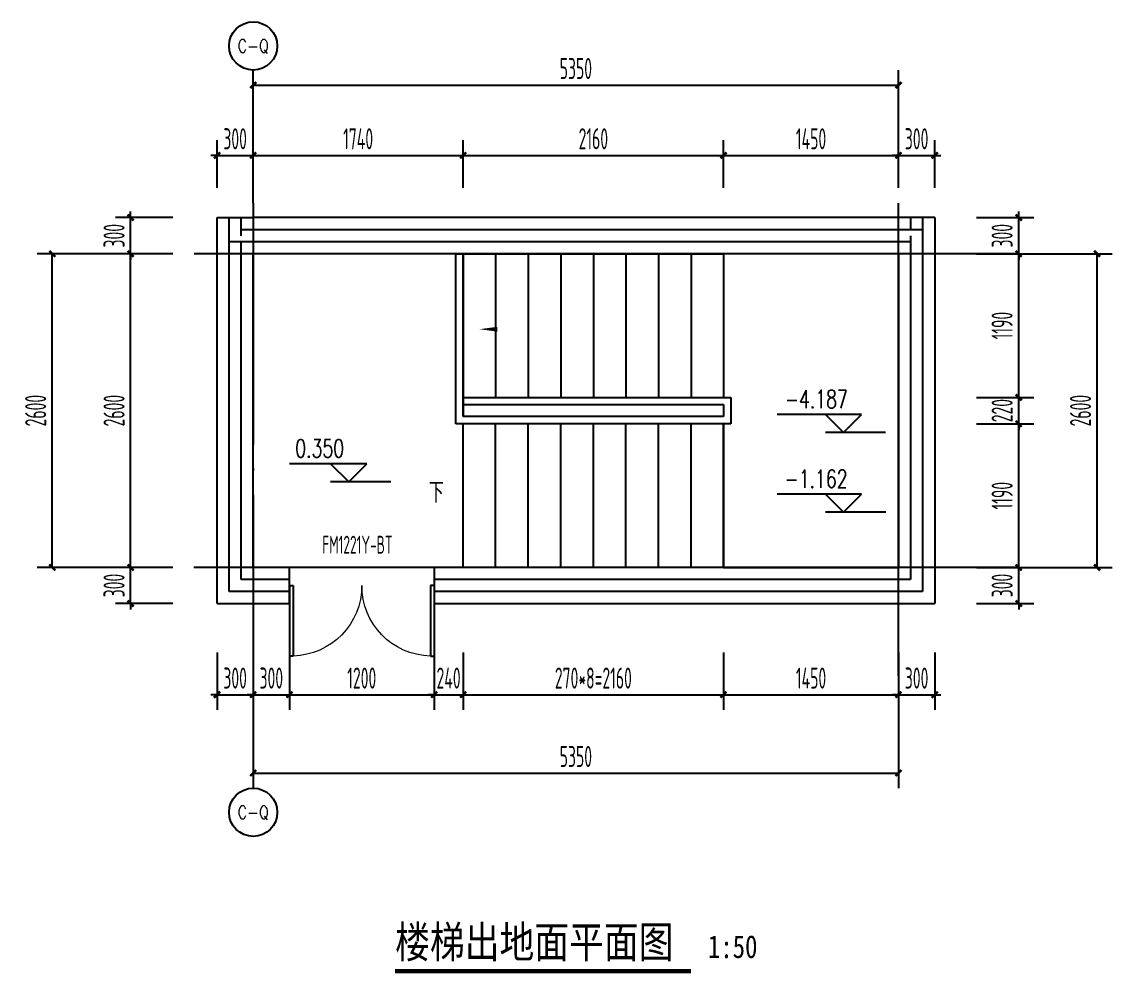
# Model space of a CAD drawing. Extents: x -473190 to 2138458, y -81875 to 2633646.
# Drawn here: x 1319040 to 1328080, y -34173 to -26286 of the extents above; entities that cross this region are included whole.
import ezdxf
from ezdxf.enums import TextEntityAlignment as Align

# ---------------------------------------------------------------- set-up
doc = ezdxf.new("R2010")
doc.units = 0
doc.header["$LTSCALE"] = 1000
doc.linetypes.add('DOTE', pattern=[2.4200000000000004, 2, -0.2, 0.02, -0.2])
for name, color, linetype in [('A-DIM_SYMB', 3, 'Continuous'), ('A-PUB_TEXT', 7, 'Continuous'), ('A-STAIR', 3, 'Continuous'), ('AXIS', 3, 'Continuous'), ('AXIS_TEXT', 7, 'Continuous'), ('CURTWALL', 4, 'Continuous'), ('DIM_ELEV', 3, 'Continuous'), ('DIM_SYMB', 3, 'Continuous'), ('DOOR_FIRE', 4, 'Continuous'), ('DOOR_FIRE_TEXT', 7, 'Continuous'), ('DOTE', 1, 'DOTE'), ('PUB_DIM', 3, 'Continuous'), ('PUB_TEXT', 7, 'Continuous')]:
    doc.layers.add(name, color=color, linetype=linetype)
doc.styles.add('_TCH_AXIS', font='COMPLEX', dxfattribs={"bigfont": 'GBCBIG'})
doc.styles.add('_TCH_DIM', font='SIMPLEX', dxfattribs={"bigfont": 'GBCBIG'})
doc.styles.add('_TCH_DIM_T3', font='tssdeng.shx', dxfattribs={"width": 0.5647058823529413, "bigfont": '@@@tssdchn.shx'})
doc.styles.add('_TCH_WINDOW', font='tssdeng.shx', dxfattribs={"width": 0.8, "height": 3.5, "bigfont": 'tssdchn.shx'})
doc.styles.add('COMPLEX', font='COMPLEX.shx', dxfattribs={"width": 0.65})
doc.styles.add('TYDG_01', font='', dxfattribs={"width": 0.8})
doc.styles.get('TYDG_01').set_extended_font_data('SimSun')
doc.dimstyles.new('_TCH_ARCH&&50', dxfattribs={"dimtxt": 175, "dimasz": 50, "dimexe": 125, "dimexo": 150, "dimgap": 50, "dimtad": 1, "dimdec": 0, "dimzin": 0, "dimdsep": 46, "dimtxsty": '_TCH_DIM_T3', "dimblk": 'ARCHTICK', "dimcen": 0.09, "dimclrt": 7, "dimazin": 2, "dimtfac": 1, "dimtdec": 0, "dimtix": 1, "dimtmove": 2, "dimatfit": 3, "dimfxl": 0, "dimtolj": 1, "dimtzin": 0, "dimarcsym": 0})

# ---------------------------------------------------------------- blocks, each defined once
blk = doc.blocks.new('_ArchTick')
at = {"color": 0, "linetype": 'ByBlock', "const_width": 0.4}
blk.add_lwpolyline([(-0.5, -0.5), (0.5, 0.5)], dxfattribs=at)
blk = doc.blocks.new('*D2636')
at = {"layer": 'Defpoints', "color": 0, "transparency": 16777216}
for p in [(1326308.472783668, -26810.9939316638), (1320958.472783618, -27810.99393166328), (1326308.472783668, -27810.99393166328)]:
    blk.add_point(p, dxfattribs=at)
at = {"layer": 'PUB_DIM', "color": 0, "lineweight": -2, "transparency": 16777216}
for p, q in [((1320958.472783618, -27660.99393166328), (1320958.472783618, -26685.9939316638)), ((1326308.472783668, -27660.99393166328), (1326308.472783668, -26685.9939316638)), ((1320958.472783618, -26810.9939316638), (1326308.472783668, -26810.9939316638))]:
    blk.add_line(p, q, dxfattribs=at)
at = {"layer": 'PUB_DIM', "color": 0, "lineweight": -2, "transparency": 16777216, "xscale": 50, "yscale": 50, "zscale": 50, "rotation": 180}
blk.add_blockref('_ArchTick', (1320958.472783618, -26810.9939316638), dxfattribs=at)
at = {"layer": 'PUB_DIM', "color": 0, "lineweight": -2, "transparency": 16777216, "xscale": 50, "yscale": 50, "zscale": 50}
blk.add_blockref('_ArchTick', (1326308.472783668, -26810.9939316638), dxfattribs=at)
at = {"layer": 'PUB_DIM', "color": 7, "transparency": 16777216, "insert": (1323633.472783643, -26673.4939316638), "char_height": 175, "attachment_point": 5, "style": '_TCH_DIM_T3'}
blk.add_mtext('\\A1;5350', dxfattribs=at)
blk = doc.blocks.new('*D2637')
at = {"layer": 'Defpoints', "color": 0, "transparency": 16777216}
for p in [(1320958.47278362, -31514.18666538177), (1326308.472783669, -31514.18666538046), (1326308.472783669, -32514.18666538282)]:
    blk.add_point(p, dxfattribs=at)
at = {"layer": 'PUB_DIM', "color": 0, "lineweight": -2, "transparency": 16777216}
for p, q in [((1320958.47278362, -31664.18666538177), (1320958.47278362, -32639.18666538282)), ((1326308.472783669, -31664.18666538046), (1326308.472783669, -32639.18666538282)), ((1320958.47278362, -32514.18666538282), (1326308.472783669, -32514.18666538282))]:
    blk.add_line(p, q, dxfattribs=at)
at = {"layer": 'PUB_DIM', "color": 0, "lineweight": -2, "transparency": 16777216, "xscale": 50, "yscale": 50, "zscale": 50, "rotation": 180}
blk.add_blockref('_ArchTick', (1320958.47278362, -32514.18666538282), dxfattribs=at)
at = {"layer": 'PUB_DIM', "color": 0, "lineweight": -2, "transparency": 16777216, "xscale": 50, "yscale": 50, "zscale": 50}
blk.add_blockref('_ArchTick', (1326308.472783669, -32514.18666538282), dxfattribs=at)
at = {"layer": 'PUB_DIM', "color": 7, "transparency": 16777216, "insert": (1323633.472783644, -32376.68666538282), "char_height": 175, "attachment_point": 5, "style": '_TCH_DIM_T3'}
blk.add_mtext('\\A1;5350', dxfattribs=at)
blk = doc.blocks.new('*D2638')
at = {"layer": 'Defpoints', "color": 0, "transparency": 16777216}
for p in [(1326954.975936071, -28209.39284311407), (1327954.975936066, -28209.39284311407), (1326954.975936064, -30809.39284310804)]:
    blk.add_point(p, dxfattribs=at)
at = {"layer": 'PUB_DIM', "color": 0, "lineweight": -2, "transparency": 16777216}
for p, q in [((1327104.975936071, -28209.39284311407), (1328079.975936066, -28209.39284311407)), ((1327954.975936066, -30809.39284310804), (1327954.975936066, -28209.39284311407)), ((1327104.975936064, -30809.39284310804), (1328079.975936066, -30809.39284310804))]:
    blk.add_line(p, q, dxfattribs=at)
at = {"layer": 'PUB_DIM', "color": 0, "lineweight": -2, "transparency": 16777216, "xscale": 50, "yscale": 50, "zscale": 50}
for p, rotation in [((1327954.975936066, -28209.39284311407), 90), ((1327954.975936066, -30809.39284310804), 270)]:
    blk.add_blockref('_ArchTick', p, dxfattribs=dict(at, rotation=rotation))
at = {"layer": 'PUB_DIM', "color": 7, "transparency": 16777216, "insert": (1327817.475936066, -29509.39284311084), "char_height": 175, "attachment_point": 5, "rotation": 90, "style": '_TCH_DIM_T3'}
blk.add_mtext('\\A1;2600', dxfattribs=at)
blk = doc.blocks.new('*D2639')
at = {"layer": 'Defpoints', "color": 0, "transparency": 16777216}
for p in [(1319292.357514185, -28209.39284309544), (1320292.357514189, -28209.39284309544), (1320292.357514181, -30809.39284311043)]:
    blk.add_point(p, dxfattribs=at)
at = {"layer": 'PUB_DIM', "color": 0, "lineweight": -2, "transparency": 16777216}
for p, q in [((1320142.357514189, -28209.39284309544), (1319167.357514185, -28209.39284309544)), ((1319292.357514185, -30809.39284311043), (1319292.357514185, -28209.39284309544)), ((1320142.357514181, -30809.39284311043), (1319167.357514185, -30809.39284311043))]:
    blk.add_line(p, q, dxfattribs=at)
at = {"layer": 'PUB_DIM', "color": 0, "lineweight": -2, "transparency": 16777216, "xscale": 50, "yscale": 50, "zscale": 50}
for p, rotation in [((1319292.357514185, -28209.39284309544), 90), ((1319292.357514185, -30809.39284311043), 270)]:
    blk.add_blockref('_ArchTick', p, dxfattribs=dict(at, rotation=rotation))
at = {"layer": 'PUB_DIM', "color": 7, "transparency": 16777216, "insert": (1319154.857514185, -29509.39284310272), "char_height": 175, "attachment_point": 5, "rotation": 90, "style": '_TCH_DIM_T3'}
blk.add_mtext('\\A1;2600', dxfattribs=at)
blk = doc.blocks.new('*D2701')
at = {"layer": 'Defpoints', "color": 0, "transparency": 16777216}
for p in [(1319942.357514183, -30809.39284311099), (1320442.357514182, -30809.39284311099), (1320442.357514181, -31109.39284310804)]:
    blk.add_point(p, dxfattribs=at)
at = {"layer": 'PUB_DIM', "color": 0, "lineweight": -2, "transparency": 16777216}
for p, q in [((1320292.357514182, -30809.39284311099), (1319817.357514183, -30809.39284311099)), ((1319942.357514183, -30809.39284311099), (1319942.357514183, -30759.39284311099)), ((1319942.357514183, -31109.39284310804), (1319942.357514183, -30809.39284311099)), ((1320292.357514181, -31109.39284310804), (1319817.357514183, -31109.39284310804)), ((1319942.357514183, -31109.39284310804), (1319942.357514183, -31159.39284310804))]:
    blk.add_line(p, q, dxfattribs=at)
at = {"layer": 'PUB_DIM', "color": 0, "lineweight": -2, "transparency": 16777216, "xscale": 50, "yscale": 50, "zscale": 50}
for p, rotation in [((1319942.357514183, -30809.39284311099), 270), ((1319942.357514183, -31109.39284310804), 90)]:
    blk.add_blockref('_ArchTick', p, dxfattribs=dict(at, rotation=rotation))
at = {"layer": 'PUB_DIM', "color": 7, "transparency": 16777216, "insert": (1319804.857514183, -30959.3928431093), "char_height": 175, "attachment_point": 5, "rotation": 90, "style": '_TCH_DIM_T3'}
blk.add_mtext('\\A1;300', dxfattribs=at)
blk = doc.blocks.new('*D2702')
at = {"layer": 'Defpoints', "color": 0, "transparency": 16777216}
for p in [(1319942.357514187, -28209.39284309579), (1320442.357514189, -28209.39284309579), (1320442.357514182, -30809.39284311078)]:
    blk.add_point(p, dxfattribs=at)
at = {"layer": 'PUB_DIM', "color": 0, "lineweight": -2, "transparency": 16777216}
for p, q in [((1320292.357514189, -28209.39284309579), (1319817.357514187, -28209.39284309579)), ((1319942.357514187, -30809.39284311078), (1319942.357514187, -28209.39284309579)), ((1320292.357514182, -30809.39284311078), (1319817.357514187, -30809.39284311078))]:
    blk.add_line(p, q, dxfattribs=at)
at = {"layer": 'PUB_DIM', "color": 0, "lineweight": -2, "transparency": 16777216, "xscale": 50, "yscale": 50, "zscale": 50}
for p, rotation in [((1319942.357514187, -28209.39284309579), 90), ((1319942.357514187, -30809.39284311078), 270)]:
    blk.add_blockref('_ArchTick', p, dxfattribs=dict(at, rotation=rotation))
at = {"layer": 'PUB_DIM', "color": 7, "transparency": 16777216, "insert": (1319804.857514187, -29509.39284310307), "char_height": 175, "attachment_point": 5, "rotation": 90, "style": '_TCH_DIM_T3'}
blk.add_mtext('\\A1;2600', dxfattribs=at)
blk = doc.blocks.new('*D2703')
at = {"layer": 'Defpoints', "color": 0, "transparency": 16777216}
for p in [(1319942.357514191, -27909.3928430982), (1320442.35751419, -27909.3928430982), (1320442.357514189, -28209.392843096)]:
    blk.add_point(p, dxfattribs=at)
at = {"layer": 'PUB_DIM', "color": 0, "lineweight": -2, "transparency": 16777216}
for p, q in [((1320292.35751419, -27909.3928430982), (1319817.357514191, -27909.3928430982)), ((1319942.357514191, -27909.3928430982), (1319942.357514191, -27859.3928430982)), ((1319942.357514191, -28209.392843096), (1319942.357514191, -27909.3928430982)), ((1320292.357514189, -28209.392843096), (1319817.357514191, -28209.392843096)), ((1319942.357514191, -28209.392843096), (1319942.357514191, -28259.392843096))]:
    blk.add_line(p, q, dxfattribs=at)
at = {"layer": 'PUB_DIM', "color": 0, "lineweight": -2, "transparency": 16777216, "xscale": 50, "yscale": 50, "zscale": 50}
for p, rotation in [((1319942.357514191, -27909.3928430982), 270), ((1319942.357514191, -28209.392843096), 90)]:
    blk.add_blockref('_ArchTick', p, dxfattribs=dict(at, rotation=rotation))
at = {"layer": 'PUB_DIM', "color": 7, "transparency": 16777216, "insert": (1319804.857514191, -28059.39284309689), "char_height": 175, "attachment_point": 5, "rotation": 90, "style": '_TCH_DIM_T3'}
blk.add_mtext('\\A1;300', dxfattribs=at)
blk = doc.blocks.new('*D2704')
at = {"layer": 'Defpoints', "color": 0, "transparency": 16777216}
for p in [(1326804.975936064, -30809.39284310746), (1327304.975936062, -30809.39284310746), (1326804.975936063, -31109.39284310593)]:
    blk.add_point(p, dxfattribs=at)
at = {"layer": 'PUB_DIM', "color": 0, "lineweight": -2, "transparency": 16777216}
for p, q in [((1326954.975936064, -30809.39284310746), (1327429.975936062, -30809.39284310746)), ((1327304.975936062, -30809.39284310746), (1327304.975936062, -30759.39284310746)), ((1327304.975936062, -31109.39284310593), (1327304.975936062, -30809.39284310746)), ((1326954.975936063, -31109.39284310593), (1327429.975936062, -31109.39284310593)), ((1327304.975936062, -31109.39284310593), (1327304.975936062, -31159.39284310593))]:
    blk.add_line(p, q, dxfattribs=at)
at = {"layer": 'PUB_DIM', "color": 0, "lineweight": -2, "transparency": 16777216, "xscale": 50, "yscale": 50, "zscale": 50}
for p, rotation in [((1327304.975936062, -30809.39284310746), 270), ((1327304.975936062, -31109.39284310593), 90)]:
    blk.add_blockref('_ArchTick', p, dxfattribs=dict(at, rotation=rotation))
at = {"layer": 'PUB_DIM', "color": 7, "transparency": 16777216, "insert": (1327167.475936062, -30959.39284310648), "char_height": 175, "attachment_point": 5, "rotation": 90, "style": '_TCH_DIM_T3'}
blk.add_mtext('\\A1;300', dxfattribs=at)
blk = doc.blocks.new('*D2705')
at = {"layer": 'Defpoints', "color": 0, "transparency": 16777216}
for p in [(1326804.975936067, -29619.3928430889), (1327304.975936064, -29619.3928430889), (1326804.975936064, -30809.39284310764)]:
    blk.add_point(p, dxfattribs=at)
at = {"layer": 'PUB_DIM', "color": 0, "lineweight": -2, "transparency": 16777216}
for p, q in [((1326954.975936067, -29619.3928430889), (1327429.975936064, -29619.3928430889)), ((1327304.975936064, -30809.39284310764), (1327304.975936064, -29619.3928430889)), ((1326954.975936064, -30809.39284310764), (1327429.975936064, -30809.39284310764))]:
    blk.add_line(p, q, dxfattribs=at)
at = {"layer": 'PUB_DIM', "color": 0, "lineweight": -2, "transparency": 16777216, "xscale": 50, "yscale": 50, "zscale": 50}
for p, rotation in [((1327304.975936064, -29619.3928430889), 90), ((1327304.975936064, -30809.39284310764), 270)]:
    blk.add_blockref('_ArchTick', p, dxfattribs=dict(at, rotation=rotation))
at = {"layer": 'PUB_DIM', "color": 7, "transparency": 16777216, "insert": (1327167.475936064, -30214.39284309806), "char_height": 175, "attachment_point": 5, "rotation": 90, "style": '_TCH_DIM_T3'}
blk.add_mtext('\\A1;1190', dxfattribs=at)
blk = doc.blocks.new('*D2706')
at = {"layer": 'Defpoints', "color": 0, "transparency": 16777216}
for p in [(1326804.975936068, -29399.39284308984), (1327304.975936066, -29399.39284308984), (1326804.975936067, -29619.39284308868)]:
    blk.add_point(p, dxfattribs=at)
at = {"layer": 'PUB_DIM', "color": 0, "lineweight": -2, "transparency": 16777216}
for p, q in [((1327304.975936066, -29399.39284308984), (1327304.975936066, -29349.39284308984)), ((1326954.975936068, -29399.39284308984), (1327429.975936066, -29399.39284308984)), ((1327304.975936066, -29619.39284308868), (1327304.975936066, -29399.39284308984)), ((1326954.975936067, -29619.39284308868), (1327429.975936066, -29619.39284308868)), ((1327304.975936066, -29619.39284308868), (1327304.975936066, -29669.39284308868))]:
    blk.add_line(p, q, dxfattribs=at)
at = {"layer": 'PUB_DIM', "color": 0, "lineweight": -2, "transparency": 16777216, "xscale": 50, "yscale": 50, "zscale": 50}
for p, rotation in [((1327304.975936066, -29399.39284308984), 270), ((1327304.975936066, -29619.39284308868), 90)]:
    blk.add_blockref('_ArchTick', p, dxfattribs=dict(at, rotation=rotation))
at = {"layer": 'PUB_DIM', "color": 7, "transparency": 16777216, "insert": (1327167.475936066, -29509.39284308905), "char_height": 175, "attachment_point": 5, "rotation": 90, "style": '_TCH_DIM_T3'}
blk.add_mtext('\\A1;220', dxfattribs=at)
blk = doc.blocks.new('*D2707')
at = {"layer": 'Defpoints', "color": 0, "transparency": 16777216}
for p in [(1326804.975936071, -28209.3928431137), (1327304.975936068, -28209.3928431137), (1326804.975936068, -29399.39284309006)]:
    blk.add_point(p, dxfattribs=at)
at = {"layer": 'PUB_DIM', "color": 0, "lineweight": -2, "transparency": 16777216}
for p, q in [((1326954.975936071, -28209.3928431137), (1327429.975936068, -28209.3928431137)), ((1327304.975936068, -29399.39284309006), (1327304.975936068, -28209.3928431137)), ((1326954.975936068, -29399.39284309006), (1327429.975936068, -29399.39284309006))]:
    blk.add_line(p, q, dxfattribs=at)
at = {"layer": 'PUB_DIM', "color": 0, "lineweight": -2, "transparency": 16777216, "xscale": 50, "yscale": 50, "zscale": 50}
for p, rotation in [((1327304.975936068, -28209.3928431137), 90), ((1327304.975936068, -29399.39284309006), 270)]:
    blk.add_blockref('_ArchTick', p, dxfattribs=dict(at, rotation=rotation))
at = {"layer": 'PUB_DIM', "color": 7, "transparency": 16777216, "insert": (1327167.475936068, -28804.39284310166), "char_height": 175, "attachment_point": 5, "rotation": 90, "style": '_TCH_DIM_T3'}
blk.add_mtext('\\A1;1190', dxfattribs=at)
blk = doc.blocks.new('*D2708')
at = {"layer": 'Defpoints', "color": 0, "transparency": 16777216}
for p in [(1326804.975936072, -27909.39284309506), (1327304.97593607, -27909.39284309506), (1326804.975936071, -28209.39284311351)]:
    blk.add_point(p, dxfattribs=at)
at = {"layer": 'PUB_DIM', "color": 0, "lineweight": -2, "transparency": 16777216}
for p, q in [((1326954.975936072, -27909.39284309506), (1327429.97593607, -27909.39284309506)), ((1327304.97593607, -27909.39284309506), (1327304.97593607, -27859.39284309506)), ((1327304.97593607, -28209.39284311351), (1327304.97593607, -27909.39284309506)), ((1326954.975936071, -28209.39284311351), (1327429.97593607, -28209.39284311351)), ((1327304.97593607, -28209.39284311351), (1327304.97593607, -28259.39284311351))]:
    blk.add_line(p, q, dxfattribs=at)
at = {"layer": 'PUB_DIM', "color": 0, "lineweight": -2, "transparency": 16777216, "xscale": 50, "yscale": 50, "zscale": 50}
for p, rotation in [((1327304.97593607, -27909.39284309506), 270), ((1327304.97593607, -28209.39284311351), 90)]:
    blk.add_blockref('_ArchTick', p, dxfattribs=dict(at, rotation=rotation))
at = {"layer": 'PUB_DIM', "color": 7, "transparency": 16777216, "insert": (1327167.47593607, -28059.39284310407), "char_height": 175, "attachment_point": 5, "rotation": 90, "style": '_TCH_DIM_T3'}
blk.add_mtext('\\A1;300', dxfattribs=at)
blk = doc.blocks.new('*D2709')
at = {"layer": 'Defpoints', "color": 0, "transparency": 16777216}
for p in [(1320658.472783671, -31364.18666538177), (1320958.47278362, -31364.18666538172), (1320958.47278362, -31864.18666538177)]:
    blk.add_point(p, dxfattribs=at)
at = {"layer": 'PUB_DIM', "color": 0, "lineweight": -2, "transparency": 16777216}
for p, q in [((1320658.472783671, -31514.18666538177), (1320658.472783671, -31989.18666538177)), ((1320958.47278362, -31514.18666538172), (1320958.47278362, -31989.18666538177)), ((1320658.472783671, -31864.18666538177), (1320608.472783671, -31864.18666538177)), ((1320658.472783671, -31864.18666538177), (1320958.47278362, -31864.18666538177)), ((1320958.47278362, -31864.18666538177), (1321008.47278362, -31864.18666538177))]:
    blk.add_line(p, q, dxfattribs=at)
at = {"layer": 'PUB_DIM', "color": 0, "lineweight": -2, "transparency": 16777216, "xscale": 50, "yscale": 50, "zscale": 50}
blk.add_blockref('_ArchTick', (1320658.472783671, -31864.18666538177), dxfattribs=at)
at = {"layer": 'PUB_DIM', "color": 0, "lineweight": -2, "transparency": 16777216, "xscale": 50, "yscale": 50, "zscale": 50, "rotation": 180}
blk.add_blockref('_ArchTick', (1320958.47278362, -31864.18666538177), dxfattribs=at)
at = {"layer": 'PUB_DIM', "color": 7, "transparency": 16777216, "insert": (1320808.472783646, -31726.68666538177), "char_height": 175, "attachment_point": 5, "style": '_TCH_DIM_T3'}
blk.add_mtext('\\A1;300', dxfattribs=at)
blk = doc.blocks.new('*D2710')
at = {"layer": 'Defpoints', "color": 0, "transparency": 16777216}
for p in [(1320958.47278362, -31364.18666538172), (1321258.412902101, -31364.18666538167), (1321258.412902101, -31864.18666538171)]:
    blk.add_point(p, dxfattribs=at)
at = {"layer": 'PUB_DIM', "color": 0, "lineweight": -2, "transparency": 16777216}
for p, q in [((1320958.47278362, -31514.18666538172), (1320958.47278362, -31989.18666538171)), ((1321258.412902101, -31514.18666538167), (1321258.412902101, -31989.18666538171)), ((1320958.47278362, -31864.18666538171), (1320908.47278362, -31864.18666538171)), ((1320958.47278362, -31864.18666538171), (1321258.412902101, -31864.18666538171)), ((1321258.412902101, -31864.18666538171), (1321308.412902101, -31864.18666538171))]:
    blk.add_line(p, q, dxfattribs=at)
at = {"layer": 'PUB_DIM', "color": 0, "lineweight": -2, "transparency": 16777216, "xscale": 50, "yscale": 50, "zscale": 50}
blk.add_blockref('_ArchTick', (1320958.47278362, -31864.18666538171), dxfattribs=at)
at = {"layer": 'PUB_DIM', "color": 0, "lineweight": -2, "transparency": 16777216, "xscale": 50, "yscale": 50, "zscale": 50, "rotation": 180}
blk.add_blockref('_ArchTick', (1321258.412902101, -31864.18666538171), dxfattribs=at)
at = {"layer": 'PUB_DIM', "color": 7, "transparency": 16777216, "insert": (1321108.442842861, -31726.68666538171), "char_height": 175, "attachment_point": 5, "style": '_TCH_DIM_T3'}
blk.add_mtext('\\A1;300', dxfattribs=at)
blk = doc.blocks.new('*D2711')
at = {"layer": 'Defpoints', "color": 0, "transparency": 16777216}
for p in [(1321258.412902101, -31364.18666538167), (1322458.412902102, -31364.18666538146), (1322458.412902102, -31864.18666538158)]:
    blk.add_point(p, dxfattribs=at)
at = {"layer": 'PUB_DIM', "color": 0, "lineweight": -2, "transparency": 16777216}
for p, q in [((1321258.412902101, -31514.18666538167), (1321258.412902101, -31989.18666538158)), ((1322458.412902102, -31514.18666538146), (1322458.412902102, -31989.18666538158)), ((1321258.412902101, -31864.18666538158), (1322458.412902102, -31864.18666538158))]:
    blk.add_line(p, q, dxfattribs=at)
at = {"layer": 'PUB_DIM', "color": 0, "lineweight": -2, "transparency": 16777216, "xscale": 50, "yscale": 50, "zscale": 50, "rotation": 180}
blk.add_blockref('_ArchTick', (1321258.412902101, -31864.18666538158), dxfattribs=at)
at = {"layer": 'PUB_DIM', "color": 0, "lineweight": -2, "transparency": 16777216, "xscale": 50, "yscale": 50, "zscale": 50}
blk.add_blockref('_ArchTick', (1322458.412902102, -31864.18666538158), dxfattribs=at)
at = {"layer": 'PUB_DIM', "color": 7, "transparency": 16777216, "insert": (1321858.412902102, -31726.68666538158), "char_height": 175, "attachment_point": 5, "style": '_TCH_DIM_T3'}
blk.add_mtext('\\A1;1200', dxfattribs=at)
blk = doc.blocks.new('*D2712')
at = {"layer": 'Defpoints', "color": 0, "transparency": 16777216}
for p in [(1322458.412902102, -31364.18666538146), (1322698.472783666, -31364.18666538142), (1322698.472783666, -31864.18666538146)]:
    blk.add_point(p, dxfattribs=at)
at = {"layer": 'PUB_DIM', "color": 0, "lineweight": -2, "transparency": 16777216}
for p, q in [((1322458.412902102, -31514.18666538146), (1322458.412902102, -31989.18666538146)), ((1322698.472783666, -31514.18666538142), (1322698.472783666, -31989.18666538146)), ((1322458.412902102, -31864.18666538146), (1322408.412902102, -31864.18666538146)), ((1322458.412902102, -31864.18666538146), (1322698.472783666, -31864.18666538146)), ((1322698.472783666, -31864.18666538146), (1322748.472783666, -31864.18666538146))]:
    blk.add_line(p, q, dxfattribs=at)
at = {"layer": 'PUB_DIM', "color": 0, "lineweight": -2, "transparency": 16777216, "xscale": 50, "yscale": 50, "zscale": 50}
blk.add_blockref('_ArchTick', (1322458.412902102, -31864.18666538146), dxfattribs=at)
at = {"layer": 'PUB_DIM', "color": 0, "lineweight": -2, "transparency": 16777216, "xscale": 50, "yscale": 50, "zscale": 50, "rotation": 180}
blk.add_blockref('_ArchTick', (1322698.472783666, -31864.18666538146), dxfattribs=at)
at = {"layer": 'PUB_DIM', "color": 7, "transparency": 16777216, "insert": (1322578.442842884, -31726.68666538146), "char_height": 175, "attachment_point": 5, "style": '_TCH_DIM_T3'}
blk.add_mtext('\\A1;240', dxfattribs=at)
blk = doc.blocks.new('*D2713')
at = {"layer": 'Defpoints', "color": 0, "transparency": 16777216}
for p in [(1322698.472783666, -31364.18666538142), (1324858.472783666, -31364.18666538104), (1324858.472783666, -31864.18666538125)]:
    blk.add_point(p, dxfattribs=at)
at = {"layer": 'PUB_DIM', "color": 0, "lineweight": -2, "transparency": 16777216}
for p, q in [((1322698.472783666, -31514.18666538142), (1322698.472783666, -31989.18666538125)), ((1324858.472783666, -31514.18666538104), (1324858.472783666, -31989.18666538125)), ((1322698.472783666, -31864.18666538125), (1324858.472783666, -31864.18666538125))]:
    blk.add_line(p, q, dxfattribs=at)
at = {"layer": 'PUB_DIM', "color": 0, "lineweight": -2, "transparency": 16777216, "xscale": 50, "yscale": 50, "zscale": 50, "rotation": 180}
blk.add_blockref('_ArchTick', (1322698.472783666, -31864.18666538125), dxfattribs=at)
at = {"layer": 'PUB_DIM', "color": 0, "lineweight": -2, "transparency": 16777216, "xscale": 50, "yscale": 50, "zscale": 50}
blk.add_blockref('_ArchTick', (1324858.472783666, -31864.18666538125), dxfattribs=at)
at = {"layer": 'PUB_DIM', "color": 7, "transparency": 16777216, "insert": (1323778.472783666, -31726.68666538125), "char_height": 175, "attachment_point": 5, "style": '_TCH_DIM_T3'}
blk.add_mtext('\\A1;270*8=2160', dxfattribs=at)
blk = doc.blocks.new('*D2714')
at = {"layer": 'Defpoints', "color": 0, "transparency": 16777216}
for p in [(1324858.472783666, -31364.18666538104), (1326308.472783668, -31364.18666538079), (1326308.472783668, -31864.18666538094)]:
    blk.add_point(p, dxfattribs=at)
at = {"layer": 'PUB_DIM', "color": 0, "lineweight": -2, "transparency": 16777216}
for p, q in [((1324858.472783666, -31514.18666538104), (1324858.472783666, -31989.18666538094)), ((1326308.472783668, -31514.18666538079), (1326308.472783668, -31989.18666538094)), ((1324858.472783666, -31864.18666538094), (1326308.472783668, -31864.18666538094))]:
    blk.add_line(p, q, dxfattribs=at)
at = {"layer": 'PUB_DIM', "color": 0, "lineweight": -2, "transparency": 16777216, "xscale": 50, "yscale": 50, "zscale": 50, "rotation": 180}
blk.add_blockref('_ArchTick', (1324858.472783666, -31864.18666538094), dxfattribs=at)
at = {"layer": 'PUB_DIM', "color": 0, "lineweight": -2, "transparency": 16777216, "xscale": 50, "yscale": 50, "zscale": 50}
blk.add_blockref('_ArchTick', (1326308.472783668, -31864.18666538094), dxfattribs=at)
at = {"layer": 'PUB_DIM', "color": 7, "transparency": 16777216, "insert": (1325583.472783667, -31726.68666538094), "char_height": 175, "attachment_point": 5, "style": '_TCH_DIM_T3'}
blk.add_mtext('\\A1;1450', dxfattribs=at)
blk = doc.blocks.new('*D2715')
at = {"layer": 'Defpoints', "color": 0, "transparency": 16777216}
for p in [(1326308.472783668, -31364.18666538079), (1326608.472783666, -31364.18666538074), (1326608.472783666, -31864.18666538078)]:
    blk.add_point(p, dxfattribs=at)
at = {"layer": 'PUB_DIM', "color": 0, "lineweight": -2, "transparency": 16777216}
for p, q in [((1326308.472783668, -31514.18666538079), (1326308.472783668, -31989.18666538078)), ((1326608.472783666, -31514.18666538074), (1326608.472783666, -31989.18666538078)), ((1326308.472783668, -31864.18666538078), (1326258.472783668, -31864.18666538078)), ((1326308.472783668, -31864.18666538078), (1326608.472783666, -31864.18666538078)), ((1326608.472783666, -31864.18666538078), (1326658.472783666, -31864.18666538078))]:
    blk.add_line(p, q, dxfattribs=at)
at = {"layer": 'PUB_DIM', "color": 0, "lineweight": -2, "transparency": 16777216, "xscale": 50, "yscale": 50, "zscale": 50}
blk.add_blockref('_ArchTick', (1326308.472783668, -31864.18666538078), dxfattribs=at)
at = {"layer": 'PUB_DIM', "color": 0, "lineweight": -2, "transparency": 16777216, "xscale": 50, "yscale": 50, "zscale": 50, "rotation": 180}
blk.add_blockref('_ArchTick', (1326608.472783666, -31864.18666538078), dxfattribs=at)
at = {"layer": 'PUB_DIM', "color": 7, "transparency": 16777216, "insert": (1326458.472783668, -31726.68666538078), "char_height": 175, "attachment_point": 5, "style": '_TCH_DIM_T3'}
blk.add_mtext('\\A1;300', dxfattribs=at)
blk = doc.blocks.new('*D2716')
at = {"layer": 'Defpoints', "color": 0, "transparency": 16777216}
for p in [(1320958.472783618, -27393.24571828674), (1320658.472783674, -27810.99393166334), (1320958.472783618, -27810.99393166328)]:
    blk.add_point(p, dxfattribs=at)
at = {"layer": 'PUB_DIM', "color": 0, "lineweight": -2, "transparency": 16777216}
for p, q in [((1320658.472783674, -27660.99393166334), (1320658.472783674, -27268.24571828674)), ((1320958.472783618, -27660.99393166328), (1320958.472783618, -27268.24571828674)), ((1320658.472783674, -27393.24571828674), (1320608.472783674, -27393.24571828674)), ((1320658.472783674, -27393.24571828674), (1320958.472783618, -27393.24571828674)), ((1320958.472783618, -27393.24571828674), (1321008.472783618, -27393.24571828674))]:
    blk.add_line(p, q, dxfattribs=at)
at = {"layer": 'PUB_DIM', "color": 0, "lineweight": -2, "transparency": 16777216, "xscale": 50, "yscale": 50, "zscale": 50}
blk.add_blockref('_ArchTick', (1320658.472783674, -27393.24571828674), dxfattribs=at)
at = {"layer": 'PUB_DIM', "color": 0, "lineweight": -2, "transparency": 16777216, "xscale": 50, "yscale": 50, "zscale": 50, "rotation": 180}
blk.add_blockref('_ArchTick', (1320958.472783618, -27393.24571828674), dxfattribs=at)
at = {"layer": 'PUB_DIM', "color": 7, "transparency": 16777216, "insert": (1320808.472783646, -27255.74571828674), "char_height": 175, "attachment_point": 5, "style": '_TCH_DIM_T3'}
blk.add_mtext('\\A1;300', dxfattribs=at)
blk = doc.blocks.new('*D2717')
at = {"layer": 'Defpoints', "color": 0, "transparency": 16777216}
for p in [(1322698.472783669, -27393.24571828655), (1320958.472783618, -27810.99393166328), (1322698.472783669, -27810.99393166297)]:
    blk.add_point(p, dxfattribs=at)
at = {"layer": 'PUB_DIM', "color": 0, "lineweight": -2, "transparency": 16777216}
for p, q in [((1320958.472783618, -27660.99393166328), (1320958.472783618, -27268.24571828655)), ((1322698.472783669, -27660.99393166297), (1322698.472783669, -27268.24571828655)), ((1320958.472783618, -27393.24571828655), (1322698.472783669, -27393.24571828655))]:
    blk.add_line(p, q, dxfattribs=at)
at = {"layer": 'PUB_DIM', "color": 0, "lineweight": -2, "transparency": 16777216, "xscale": 50, "yscale": 50, "zscale": 50, "rotation": 180}
blk.add_blockref('_ArchTick', (1320958.472783618, -27393.24571828655), dxfattribs=at)
at = {"layer": 'PUB_DIM', "color": 0, "lineweight": -2, "transparency": 16777216, "xscale": 50, "yscale": 50, "zscale": 50}
blk.add_blockref('_ArchTick', (1322698.472783669, -27393.24571828655), dxfattribs=at)
at = {"layer": 'PUB_DIM', "color": 7, "transparency": 16777216, "insert": (1321828.472783644, -27255.74571828655), "char_height": 175, "attachment_point": 5, "style": '_TCH_DIM_T3'}
blk.add_mtext('\\A1;1740', dxfattribs=at)
blk = doc.blocks.new('*D2718')
at = {"layer": 'Defpoints', "color": 0, "transparency": 16777216}
for p in [(1324858.472783669, -27393.2457182862), (1322698.472783669, -27810.99393166297), (1324858.472783669, -27810.99393166258)]:
    blk.add_point(p, dxfattribs=at)
at = {"layer": 'PUB_DIM', "color": 0, "lineweight": -2, "transparency": 16777216}
for p, q in [((1322698.472783669, -27660.99393166297), (1322698.472783669, -27268.2457182862)), ((1324858.472783669, -27660.99393166258), (1324858.472783669, -27268.2457182862)), ((1322698.472783669, -27393.2457182862), (1324858.472783669, -27393.2457182862))]:
    blk.add_line(p, q, dxfattribs=at)
at = {"layer": 'PUB_DIM', "color": 0, "lineweight": -2, "transparency": 16777216, "xscale": 50, "yscale": 50, "zscale": 50, "rotation": 180}
blk.add_blockref('_ArchTick', (1322698.472783669, -27393.2457182862), dxfattribs=at)
at = {"layer": 'PUB_DIM', "color": 0, "lineweight": -2, "transparency": 16777216, "xscale": 50, "yscale": 50, "zscale": 50}
blk.add_blockref('_ArchTick', (1324858.472783669, -27393.2457182862), dxfattribs=at)
at = {"layer": 'PUB_DIM', "color": 7, "transparency": 16777216, "insert": (1323778.472783669, -27255.7457182862), "char_height": 175, "attachment_point": 5, "style": '_TCH_DIM_T3'}
blk.add_mtext('\\A1;2160', dxfattribs=at)
blk = doc.blocks.new('*D2719')
at = {"layer": 'Defpoints', "color": 0, "transparency": 16777216}
for p in [(1326308.472783668, -27393.24571828587), (1324858.472783669, -27810.99393166258), (1326308.472783668, -27810.99393166232)]:
    blk.add_point(p, dxfattribs=at)
at = {"layer": 'PUB_DIM', "color": 0, "lineweight": -2, "transparency": 16777216}
for p, q in [((1324858.472783669, -27660.99393166258), (1324858.472783669, -27268.24571828587)), ((1326308.472783668, -27660.99393166232), (1326308.472783668, -27268.24571828587)), ((1324858.472783669, -27393.24571828587), (1326308.472783668, -27393.24571828587))]:
    blk.add_line(p, q, dxfattribs=at)
at = {"layer": 'PUB_DIM', "color": 0, "lineweight": -2, "transparency": 16777216, "xscale": 50, "yscale": 50, "zscale": 50, "rotation": 180}
blk.add_blockref('_ArchTick', (1324858.472783669, -27393.24571828587), dxfattribs=at)
at = {"layer": 'PUB_DIM', "color": 0, "lineweight": -2, "transparency": 16777216, "xscale": 50, "yscale": 50, "zscale": 50}
blk.add_blockref('_ArchTick', (1326308.472783668, -27393.24571828587), dxfattribs=at)
at = {"layer": 'PUB_DIM', "color": 7, "transparency": 16777216, "insert": (1325583.472783669, -27255.74571828587), "char_height": 175, "attachment_point": 5, "style": '_TCH_DIM_T3'}
blk.add_mtext('\\A1;1450', dxfattribs=at)
blk = doc.blocks.new('*D2720')
at = {"layer": 'Defpoints', "color": 0, "transparency": 16777216}
for p in [(1326608.472783666, -27393.24571828572), (1326308.472783668, -27810.99393166232), (1326608.472783666, -27810.99393166227)]:
    blk.add_point(p, dxfattribs=at)
at = {"layer": 'PUB_DIM', "color": 0, "lineweight": -2, "transparency": 16777216}
for p, q in [((1326308.472783668, -27660.99393166232), (1326308.472783668, -27268.24571828572)), ((1326608.472783666, -27660.99393166227), (1326608.472783666, -27268.24571828572)), ((1326308.472783668, -27393.24571828572), (1326258.472783668, -27393.24571828572)), ((1326308.472783668, -27393.24571828572), (1326608.472783666, -27393.24571828572)), ((1326608.472783666, -27393.24571828572), (1326658.472783666, -27393.24571828572))]:
    blk.add_line(p, q, dxfattribs=at)
at = {"layer": 'PUB_DIM', "color": 0, "lineweight": -2, "transparency": 16777216, "xscale": 50, "yscale": 50, "zscale": 50}
blk.add_blockref('_ArchTick', (1326308.472783668, -27393.24571828572), dxfattribs=at)
at = {"layer": 'PUB_DIM', "color": 0, "lineweight": -2, "transparency": 16777216, "xscale": 50, "yscale": 50, "zscale": 50, "rotation": 180}
blk.add_blockref('_ArchTick', (1326608.472783666, -27393.24571828572), dxfattribs=at)
at = {"layer": 'PUB_DIM', "color": 7, "transparency": 16777216, "insert": (1326458.472783667, -27255.74571828572), "char_height": 175, "attachment_point": 5, "style": '_TCH_DIM_T3'}
blk.add_mtext('\\A1;300', dxfattribs=at)
blk = doc.blocks.new('_AXISO')
blk.add_circle((0, 0), 0.5)
at = {"layer": 'AXIS_TEXT', "style": 'COMPLEX', "width": 1.041666666666667}
blk.add_attdef('A', text='', height=0.56, dxfattribs=at).set_placement((-0.25, -0.28), (0.25, -0.28), align=Align.FIT)
blk = doc.blocks.new('$DorLib2D$00000002')
for p, q in [((-0.5, -5.684341886080802e-17), (-0.5000000000000007, 0.4875)), ((-0.4750000000000007, 0.4875), (-0.5000000000000007, 0.4875)), ((-0.475, -2.842170943040401e-17), (-0.4750000000000007, 0.4875)), ((0.475, -2.842170943040401e-17), (0.4750000000000007, 0.4875)), ((0.4750000000000007, 0.4875), (0.5000000000000007, 0.4875)), ((0.5, -5.684341886080802e-17), (0.5000000000000007, 0.4875)), ((-0.5, -5.684341886080802e-17), (-0.475, -2.842170943040401e-17)), ((0.5, -5.684341886080802e-17), (0.475, -2.842170943040401e-17))]:
    blk.add_line(p, q)
at = {"lineweight": 13}
for centre, start, end in [((-0.4875, -4.263256414560601e-17), 0, 88.53071641864632), ((0.4875, -4.263256414560601e-17), 91.4692835813537, 180)]:
    blk.add_arc(centre, 0.4875, start, end, dxfattribs=at)

msp = doc.modelspace()

# ---------------------------------------------------------------- linework, layer by layer
at = {"layer": 'A-DIM_SYMB'}
msp.add_lwpolyline([(1322563.472783667, -30184.39284308038, 0, 0, 0), (1325583.472783667, -30184.39284308471, 0, 0, 0), (1325583.472783669, -28834.39284308471, 0, 0, 0), (1322833.472783669, -28834.39284308077, 0, 40.00000000000001, 0), (1322983.472783669, -28834.39284308077, 0, 0, 0)], format="xyseb", dxfattribs=at)
at = {"layer": 'A-STAIR'}
for p, q in [((1322638.472783671, -29619.39284307881), (1322638.47278367, -28209.3928430805)), ((1322638.47278367, -28209.3928430805), (1322698.47278367, -28209.39284308058)), ((1322698.47278367, -28209.39284308058), (1324858.47278367, -28209.39284308367)), ((1322698.47278367, -28209.39284308058), (1322698.472783666, -29399.39284308301)), ((1322698.472783665, -29559.39284307889), (1322698.47278367, -28209.39284308058)), ((1322968.47278367, -28209.39284308096), (1322968.472783672, -29399.39284308357)), ((1323238.47278367, -28209.39284308135), (1323238.472783666, -29399.39284308413)), ((1323508.47278367, -28209.39284308174), (1323508.472783666, -29399.3928430847)), ((1323778.47278367, -28209.39284308213), (1323778.472783672, -29399.39284308526)), ((1324048.47278367, -28209.39284308251), (1324048.472783666, -29399.39284308583)), ((1324318.47278367, -28209.3928430829), (1324318.472783666, -29399.39284308639)), ((1324588.47278367, -28209.39284308329), (1324588.472783666, -29399.39284308696)), ((1324858.47278367, -28209.39284308367), (1324858.472783666, -29399.39284308752)), ((1326308.47278367, -28209.39284308575), (1324858.47278367, -28209.39284308367)), ((1324858.47278367, -28209.39284308367), (1324858.472783666, -29399.39284308752)), ((1326308.472783666, -30809.39284308575), (1326308.47278367, -28209.39284308575)), ((1322698.472783666, -29399.39284308301), (1322698.472783668, -29459.39284308058)), ((1322698.472783668, -29399.39284308058), (1324918.472783661, -29399.39284308522)), ((1322698.472783668, -29399.39284308058), (1322698.472783668, -29459.39284308058)), ((1322698.472783668, -29459.39284308058), (1324858.472783668, -29459.39284308367)), ((1322698.472783668, -29459.39284308058), (1324858.472783661, -29459.39284308514)), ((1322698.472783668, -29459.39284308058), (1322698.472783668, -29559.39284308058)), ((1324858.472783661, -29459.39284308514), (1324858.472783661, -29559.39284308199)), ((1324858.472783666, -29459.39284308365), (1324858.472783665, -29559.39284314397)), ((1324918.472783661, -29399.39284308522), (1324918.472783661, -29619.39284308207)), ((1324858.472783668, -29559.39284308367), (1322698.472783668, -29559.39284308058)), ((1324858.472783661, -29559.39284308199), (1322698.472783665, -29559.39284307889)), ((1324918.472783661, -29619.39284308207), (1322638.472783671, -29619.39284307881)), ((1322698.472783666, -30809.39284308058), (1322698.472783666, -29619.39284307851)), ((1322968.472783666, -30809.39284308096), (1322968.472783672, -29619.39284307889)), ((1323238.472783666, -30809.39284308135), (1323238.472783666, -29619.39284307928)), ((1323508.472783666, -30809.39284308174), (1323508.472783665, -29619.39284307967)), ((1323778.472783666, -30809.39284308213), (1323778.472783672, -29619.39284308006)), ((1324048.472783666, -30809.39284308251), (1324048.472783666, -29619.39284308044)), ((1324318.472783666, -30809.3928430829), (1324318.472783665, -29619.39284308083)), ((1324588.472783666, -30809.39284308329), (1324588.472783666, -29619.39284308122)), ((1324858.472783666, -30809.39284308367), (1324858.472783665, -29619.3928430816)), ((1324858.472783666, -29619.3928430816), (1324858.472783666, -30809.39284308367)), ((1324858.472783666, -30809.39284308367), (1322698.472783666, -30809.39284308058)), ((1324858.472783666, -30809.39284308367), (1326308.472783666, -30809.39284308575))]:
    msp.add_line(p, q, dxfattribs=at)
at = {"layer": 'AXIS'}
for p, q in [((1320958.472783619, -27789.42613283108), (1320958.472783618, -26685.99393166379)), ((1320958.47278362, -31708.18983009574), (1320958.472783621, -32639.18666538346))]:
    msp.add_line(p, q, dxfattribs=at)
at = {"layer": 'CURTWALL'}
for p, q in [((1320658.472783671, -28059.39284308245), (1320658.472783671, -27909.39284309861)), ((1320658.472783671, -27909.39284309861), (1320958.472783671, -27909.39284309908)), ((1320758.472783671, -28059.3928430826), (1320758.472783671, -27909.39284309877)), ((1320858.472783671, -28059.39284308275), (1320858.472783671, -27909.39284309892)), ((1326308.472783669, -27909.39284308033), (1320958.472783679, -27909.39284308298)), ((1320958.472783679, -27909.39284308298), (1320958.472783671, -27909.39284309908)), ((1326308.472783667, -27909.39284309582), (1326308.472783669, -27909.39284308033)), ((1326608.472783667, -27909.39284309582), (1326308.472783667, -27909.39284309582)), ((1326408.472783667, -27909.39284309582), (1326408.47278368, -28009.39284308036)), ((1326508.472783667, -27909.39284309582), (1326508.472783691, -28109.39284308039)), ((1326608.472783667, -27909.39284309582), (1326608.472783667, -28059.39284307965)), ((1320758.472783669, -31009.39284308787), (1320758.472783672, -28009.39284308315)), ((1326508.472783668, -28009.39284308031), (1320858.472783668, -28009.39284308311)), ((1320658.472783669, -31109.39284308929), (1320658.472783671, -28059.39284308245)), ((1326408.472783666, -28109.39284308044), (1320758.472783708, -28109.39284308324)), ((1320858.472783669, -30909.3928430878), (1320858.472783671, -28109.39284308318)), ((1326408.472783667, -28059.39284307966), (1326408.472783667, -30909.39284308505)), ((1326508.472783667, -28059.39284307965), (1326508.472783669, -31009.39284308502)), ((1326608.472783667, -28059.39284307965), (1326608.472783669, -31109.39284308635)), ((1320958.472783669, -30809.39284308773), (1320958.472783671, -28209.39284308321)), ((1326308.472783666, -28209.39284308057), (1320958.472783671, -28209.39284308321)), ((1326308.472783666, -28209.39284308057), (1326308.472783667, -30809.39284308508)), ((1321258.4129021, -30809.39284308726), (1320958.472783669, -30809.39284308773)), ((1321258.4129021, -31109.3928430885), (1321258.4129021, -30809.39284308726)), ((1326308.472783667, -30809.39284308508), (1322458.412902107, -30809.39284308667)), ((1322458.412902107, -30809.39284308667), (1322458.412902107, -31109.39284308791)), ((1321258.412902115, -30909.39284308744), (1320858.472783669, -30909.3928430878)), ((1326408.472783667, -30909.39284308505), (1322458.41290211, -30909.39284308685)), ((1321258.412902115, -31009.39284308832), (1320758.472783669, -31009.39284308787)), ((1326508.472783669, -31009.39284308502), (1322458.41290211, -31009.39284308773)), ((1320658.472783669, -31109.39284308929), (1321258.4129021, -31109.3928430885)), ((1322458.412902107, -31109.39284308791), (1326608.472783669, -31109.39284308635))]:
    msp.add_line(p, q, dxfattribs=at)
at = {"layer": 'DIM_ELEV'}
for p, q in [((1321900.41095707, -29949.45898722624), (1321259.489734994, -29949.45898722624)), ((1321750.41095707, -30099.45898722624), (1321600.41095707, -29949.45898722624)), ((1321750.41095707, -30099.45898722624), (1321900.41095707, -29949.45898722624)), ((1322100.41095707, -30099.45898722624), (1321600.41095707, -30099.45898722624))]:
    msp.add_line(p, q, dxfattribs=at)
at = {"layer": 'DIM_SYMB', "lineweight": -3, "const_width": 35}
msp.add_lwpolyline([(1322135.099532174, -34155.65617419221), (1324588.053118672, -34155.65617419221)], dxfattribs=at)
at = {"layer": 'DOTE'}
for p, q in [((1320958.472783618, -27789.42613282934), (1320958.47278362, -31708.18983009574)), ((1326308.472783669, -31708.18983009574), (1326308.472783668, -27789.42613282934)), ((1327308.472783671, -28209.39284311503), (1320292.357514189, -28209.39284309547)), ((1327304.975936062, -30809.39284313051), (1320292.357514181, -30809.39284311043))]:
    msp.add_line(p, q, dxfattribs=at)
at = {"layer": 'PUB_DIM'}
for p, q in [((1326001.918417571, -29540.63593232818), (1325301.918417571, -29540.63593232818)), ((1325851.918417571, -29690.63593232818), (1325701.918417571, -29540.63593232818)), ((1325851.918417571, -29690.63593232818), (1326001.918417571, -29540.63593232818)), ((1326201.918417571, -29690.63593232818), (1325701.918417571, -29690.63593232818)), ((1326002.807771855, -30201.96920406818), (1325302.807771855, -30201.96920406818)), ((1325852.807771855, -30351.96920406818), (1325702.807771855, -30201.96920406818)), ((1325852.807771855, -30351.96920406818), (1326002.807771855, -30201.96920406818)), ((1326202.807771855, -30351.96920406818), (1325702.807771855, -30351.96920406818))]:
    msp.add_line(p, q, dxfattribs=at)

# ---------------------------------------------------------------- block references
at = {"layer": 'AXIS'}
ref = msp.add_blockref('_AXISO', (1320958.472783618, -26485.99393166379), dxfattribs=dict(at, xscale=400, yscale=400, zscale=400))
ref.add_attrib('A', 'C-Q', dxfattribs={"layer": 'AXIS_TEXT', "height": 106.8165434307083, "style": '_TCH_AXIS', "width": 0.8076923076922152}).set_placement((1320829.060432923, -26539.40220337914), (1321087.885134313, -26539.40220337914), align=Align.FIT)
ref = msp.add_blockref('_AXISO', (1320958.472783621, -32839.18666538346), dxfattribs=dict(at, xscale=400, yscale=400, zscale=400))
ref.add_attrib('A', 'C-Q', dxfattribs={"layer": 'AXIS_TEXT', "height": 106.8165434307083, "style": '_TCH_AXIS', "width": 0.8076923076922152}).set_placement((1320829.060432926, -32892.59493709881), (1321087.885134316, -32892.59493709881), align=Align.FIT)
at = {"layer": 'DOOR_FIRE'}
ref = msp.add_blockref('$DorLib2D$00000002', (1321858.412902102, -30959.39284308789), dxfattribs=dict(at, xscale=-1200, yscale=1200, zscale=300, rotation=180.0000000000283))
ref.add_attrib('A', 'FM1221Y-BT', (1321530.489825177, -30695.43140931031), dxfattribs={"layer": 'DOOR_FIRE_TEXT', "height": 148.75, "style": '_TCH_WINDOW', "width": 0.5647058823529412})

# ---------------------------------------------------------------- texts
at = {"layer": 'A-PUB_TEXT', "style": '_TCH_DIM'}
msp.add_text('下', height=168.7943262411347, dxfattribs=at).set_placement((1322416.025975156, -30271.89284308031))
at = {"layer": 'PUB_TEXT'}
for s, height, style, width, p in [('-4.187', 148.75, '_TCH_DIM', 0.7058823529411765, (1325366.418417571, -29488.13593232818)), ('0.350', 148.75, '_TCH_DIM', 0.7058823529411765, (1321307.489734994, -29896.95898722624)), ('-1.162', 148.75, '_TCH_DIM', 0.7058823529411765, (1325364.307771855, -30149.46920406818)), ('楼梯出地面平面图', 264.3459915611814, 'TYDG_01', 0.8, (1322135.099532174, -34047.25954971963)), ('1:50', 188.8185654008439, 'TYDG_01', 0.8, (1324728.053118672, -34047.25954971963))]:
    msp.add_text(s, height=height, dxfattribs=dict(at, style=style, width=width)).set_placement(p)

# ---------------------------------------------------------------- dimensions: what is measured, and where the dimension line sits
at = {"layer": 'PUB_DIM'}
for p1, p2, distance, picture, middle in [((1320958.472783618, -27810.99393166328), (1326308.472783668, -27810.99393166328), 999.9999999994799, '*D2636', (1323633.472783643, -26673.4939316638)), ((1320658.472783674, -27810.99393166334), (1320958.472783618, -27810.99393166328), 417.74821337654066, '*D2716', (1320808.472783646, -27255.74571828674)), ((1320958.472783618, -27810.99393166328), (1322698.472783669, -27810.99393166297), 417.74821337642055, '*D2717', (1321828.472783644, -27255.74571828655)), ((1322698.472783669, -27810.99393166297), (1324858.472783669, -27810.99393166258), 417.74821337637695, '*D2718', (1323778.472783669, -27255.7457182862)), ((1324858.472783669, -27810.99393166258), (1326308.472783668, -27810.99393166232), 417.74821337644977, '*D2719', (1325583.472783669, -27255.74571828587)), ((1326308.472783668, -27810.99393166232), (1326608.472783666, -27810.99393166227), 417.74821337654794, '*D2720', (1326458.472783667, -27255.74571828572)), ((1320442.357514189, -28209.392843096), (1320442.35751419, -27909.3928430982), 499.99999999906873, '*D2703', (1319804.857514191, -28059.39284309689)), ((1326804.975936071, -28209.39284311351), (1326804.975936072, -27909.39284309506), -499.99999999813735, '*D2708', (1327167.47593607, -28059.39284310407)), ((1320292.357514181, -30809.39284311043), (1320292.357514189, -28209.39284309544), 1000.0000000041908, '*D2639', (1319154.857514185, -29509.39284310272)), ((1320442.357514182, -30809.39284311078), (1320442.357514189, -28209.39284309579), 500.0000000020955, '*D2702', (1319804.857514187, -29509.39284310307)), ((1326804.975936068, -29399.39284309006), (1326804.975936071, -28209.3928431137), -499.9999999969732, '*D2707', (1327167.475936068, -28804.39284310166)), ((1326954.975936064, -30809.39284310804), (1326954.975936071, -28209.39284311407), -999.9999999948777, '*D2638', (1327817.475936066, -29509.39284311084)), ((1326804.975936067, -29619.39284308868), (1326804.975936068, -29399.39284308984), -499.9999999979045, '*D2706', (1327167.475936066, -29509.39284308905)), ((1326804.975936064, -30809.39284310764), (1326804.975936067, -29619.3928430889), -499.99999999697314, '*D2705', (1327167.475936064, -30214.39284309806)), ((1320442.357514181, -31109.39284310804), (1320442.357514182, -30809.39284311099), 499.99999999906873, '*D2701', (1319804.857514183, -30959.3928431093)), ((1326804.975936063, -31109.39284310593), (1326804.975936064, -30809.39284310746), -499.9999999979046, '*D2704', (1327167.475936062, -30959.39284310648)), ((1320658.472783671, -31364.18666538177), (1320958.47278362, -31364.18666538172), -500.00000000005093, '*D2709', (1320808.472783646, -31726.68666538177)), ((1320958.47278362, -31364.18666538172), (1321258.412902101, -31364.18666538167), -500.0000000000401, '*D2710', (1321108.442842861, -31726.68666538171)), ((1321258.412902101, -31364.18666538167), (1322458.412902102, -31364.18666538146), -500.0000000001201, '*D2711', (1321858.412902102, -31726.68666538158)), ((1322458.412902102, -31364.18666538146), (1322698.472783666, -31364.18666538142), -500.00000000004, '*D2712', (1322578.442842884, -31726.68666538146)), ((1324858.472783666, -31364.18666538104), (1326308.472783668, -31364.18666538079), -500.00000000015285, '*D2714', (1325583.472783667, -31726.68666538094)), ((1326308.472783668, -31364.18666538079), (1326608.472783666, -31364.18666538074), -500.00000000003996, '*D2715', (1326458.472783668, -31726.68666538078)), ((1320958.47278362, -31514.18666538177), (1326308.472783669, -31514.18666538046), -1000.0000000023574, '*D2637', (1323633.472783644, -32376.68666538282))]:
    dim = msp.add_aligned_dim(p1=p1, p2=p2, distance=distance, dimstyle='_TCH_ARCH&&50', dxfattribs=at)
    dim.commit()
    dim.dimension.update_dxf_attribs({"geometry": picture, "text_midpoint": middle})
dim = msp.add_aligned_dim(p1=(1322698.472783666, -31364.18666538142), p2=(1324858.472783666, -31364.18666538104), distance=-500.00000000021106, text='270*8=2160', dimstyle='_TCH_ARCH&&50', dxfattribs=at)
dim.commit()
dim.dimension.update_dxf_attribs({"geometry": '*D2713', "text_midpoint": (1323778.472783666, -31726.68666538125)})

doc.saveas('drawing.dxf')
